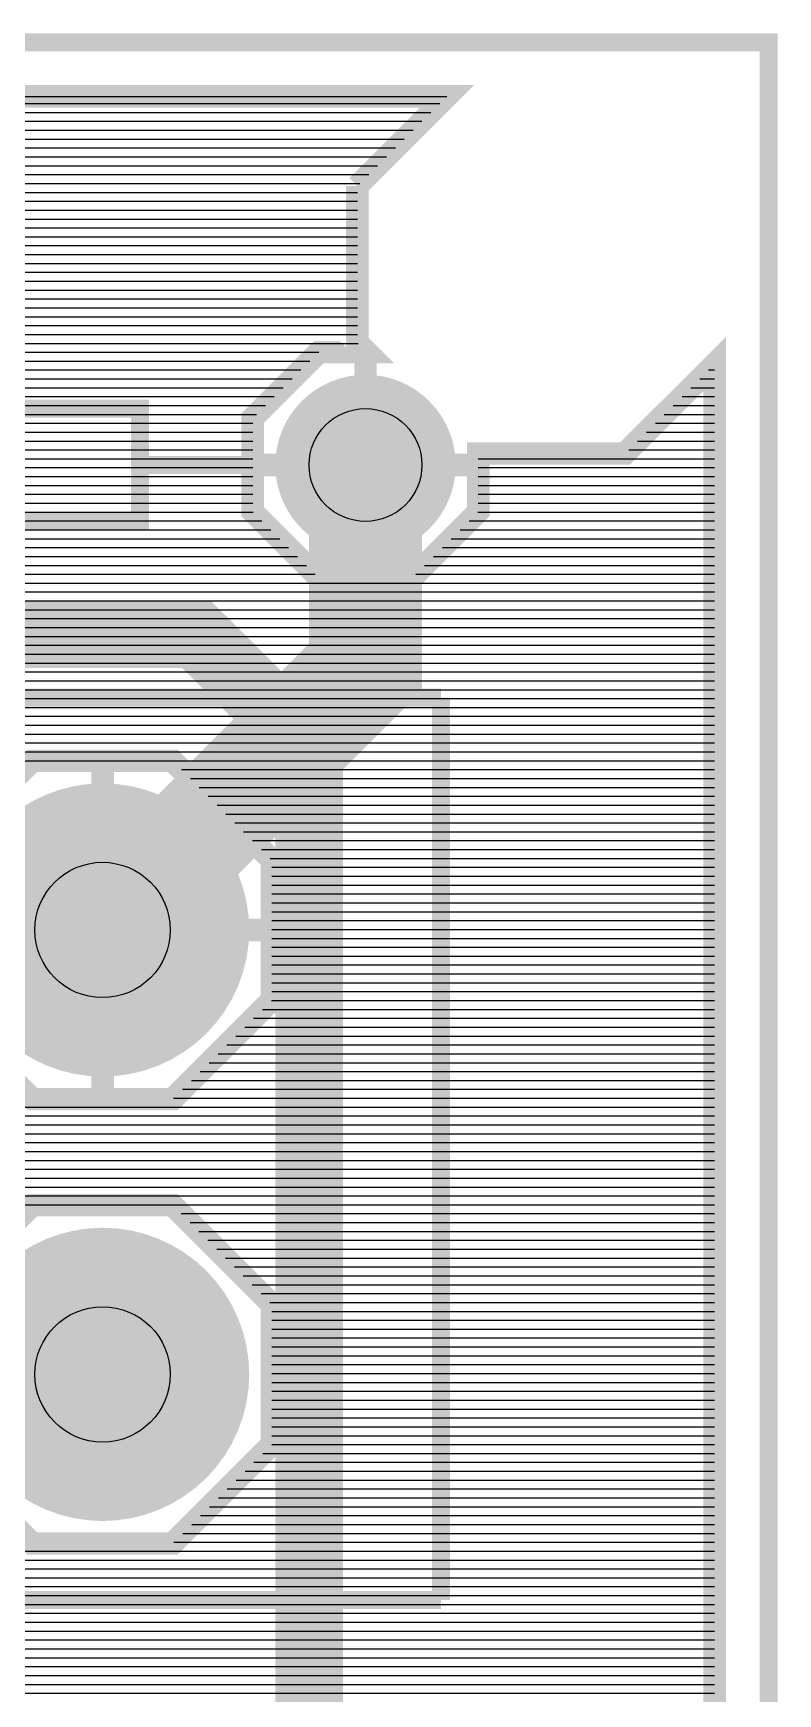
# Model space of a CAD drawing. Header units: inches. Extents: x -5.9 to 5.9, y -1.2 to 1.2.
# Drawn here: x 5.562 to 5.892, y 0.024 to 0.76 of the extents above; entities that cross this region are included whole.
import ezdxf

# ---------------------------------------------------------------- set-up
doc = ezdxf.new("R2010")
doc.units = ezdxf.units.IN
doc.layers.get('0').update_dxf_attribs({"linetype": 'CONTINUOUS'})

# ---------------------------------------------------------------- blocks, each defined once
blk = doc.blocks.new('EPAD')
at = {"const_width": 0.5}
blk.add_lwpolyline([(-0.25, 0, 1), (0.25, 0, 1)], format="xyb", close=True, dxfattribs=at)

msp = doc.modelspace()

# ---------------------------------------------------------------- linework, layer by layer
for points, const_width in [([(-5.627949, -1.212602), (5.887799, -1.212602), (5.887799, 0.755902), (-5.627949, 0.755902), (-5.627949, -1.212602)], 0.008), ([(-5.627949, -1.212602), (5.887799, -1.212602), (5.887799, 0.755902), (-5.627949, 0.755902), (-5.627949, -1.212602)], 0.008), ([(-5.627949, -1.212602), (5.887799, -1.212602), (5.887799, 0.755902), (-5.627949, 0.755902), (-5.627949, -1.212602)], 0.008), ([(-5.4853, 0.731902), (5.745151, 0.731902), (5.705477, 0.692228)], 0.01), ([(-5.4853, 0.731902), (5.745151, 0.731902), (5.705477, 0.692228)], 0.01), ([(0.934059, 0.5935), (1.034059, 0.6935), (5.109059, 0.6935), (5.159059, 0.6435), (5.159059, 0.5435), (5.209059, 0.4935), (5.634059, 0.4935), (5.684059, 0.4435), (5.684059, -0.4815), (5.634059, -0.5315), (5.409059, -0.5315), (5.359059, -0.5815), (5.359059, -0.7315)], 0.03), ([(5.705477, 0.692228), (5.705477, 0.622725), (5.709702, 0.6185), (5.688348, 0.6185), (5.659059, 0.589211), (5.659059, 0.547789), (5.688348, 0.5185), (5.72977, 0.5185), (5.759059, 0.547789), (5.759059, 0.573579), (5.824125, 0.573579), (5.863799, 0.613253), (5.863799, -1.069954), (5.824125, -1.03028), (5.754623, -1.03028), (5.705477, -1.079426), (5.705477, -1.148928), (5.745151, -1.188602), (-5.4853, -1.188602)], 0.01), ([(5.705477, 0.692228), (5.705477, 0.622725), (5.709702, 0.6185), (5.688348, 0.6185), (5.659059, 0.589211), (5.659059, 0.547789), (5.688348, 0.5185), (5.72977, 0.5185), (5.759059, 0.547789), (5.759059, 0.573579), (5.824125, 0.573579), (5.863799, 0.613253), (5.863799, -1.069954), (5.824125, -1.03028), (5.754623, -1.03028), (5.705477, -1.079426), (5.705477, -1.148928), (5.745151, -1.188602), (-5.4853, -1.188602)], 0.01), ([(5.709059, 0.6185), (5.709059, 0.5685)], 0.01), ([(5.709059, 0.6185), (5.709059, 0.5685)], 0.01), ([(5.409059, 0.5435), (5.609059, 0.5435), (5.609059, 0.5935), (5.409059, 0.5935), (5.409059, 0.5435)], 0.008), ([(5.409059, 0.5435), (5.609059, 0.5435), (5.609059, 0.5935), (5.409059, 0.5935), (5.409059, 0.5435)], 0.008), ([(5.409059, 0.5435), (5.609059, 0.5435), (5.609059, 0.5935), (5.409059, 0.5935), (5.409059, 0.5435)], 0.008), ([(5.592524, 0.36235), (5.709059, 0.478886), (5.709059, 0.5685)], 0.05), ([(5.609059, 0.5685), (5.659059, 0.5685)], 0.008), ([(5.609059, 0.5685), (5.659059, 0.5685)], 0.008), ([(5.609059, 0.5685), (5.659059, 0.5685)], 0.008), ([(5.659059, 0.5685), (5.709059, 0.5685)], 0.01), ([(5.659059, 0.5685), (5.709059, 0.5685)], 0.01), ([(5.759059, 0.5685), (5.709059, 0.5685)], 0.01), ([(5.709059, 0.5185), (5.709059, 0.5685)], 0.01), ([(5.759059, 0.5685), (5.709059, 0.5685)], 0.01), ([(5.709059, 0.5185), (5.709059, 0.5685)], 0.01), ([(5.442524, 0.46535), (5.742524, 0.46535)], 0.008), ([(5.442524, 0.46535), (5.742524, 0.46535)], 0.008), ([(5.442524, 0.46535), (5.742524, 0.46535)], 0.008), ([(5.742524, 0.06535), (5.742524, 0.46535)], 0.008), ([(5.742524, 0.06535), (5.742524, 0.46535)], 0.008), ([(5.742524, 0.06535), (5.742524, 0.46535)], 0.008), ([(5.623589, 0.287351), (5.561458, 0.287351), (5.517524, 0.331285), (5.517524, 0.393416), (5.561458, 0.43735), (5.623589, 0.43735), (5.667523, 0.393416), (5.667523, 0.331285), (5.623589, 0.287351)], 0.01), ([(5.623589, 0.287351), (5.561458, 0.287351), (5.517524, 0.331285), (5.517524, 0.393416), (5.561458, 0.43735), (5.623589, 0.43735), (5.667523, 0.393416), (5.667523, 0.331285), (5.623589, 0.287351)], 0.01), ([(5.592524, 0.43735), (5.592524, 0.36235)], 0.01), ([(5.592524, 0.43735), (5.592524, 0.36235)], 0.01), ([(5.592524, 0.36235), (5.384059, 0.36235), (5.290209, 0.2685), (5.209059, 0.2685)], 0.05), ([(5.517524, 0.36235), (5.592524, 0.36235)], 0.01), ([(5.517524, 0.36235), (5.592524, 0.36235)], 0.01), ([(5.592524, 0.287351), (5.592524, 0.36235)], 0.01), ([(5.667523, 0.36235), (5.592524, 0.36235)], 0.01), ([(5.592524, 0.287351), (5.592524, 0.36235)], 0.01), ([(5.667523, 0.36235), (5.592524, 0.36235)], 0.01), ([(5.623589, 0.090351), (5.561458, 0.090351), (5.517524, 0.134285), (5.517524, 0.196416), (5.561458, 0.24035), (5.623589, 0.24035), (5.667523, 0.196416), (5.667523, 0.134285), (5.623589, 0.090351)], 0.01), ([(5.623589, 0.090351), (5.561458, 0.090351), (5.517524, 0.134285), (5.517524, 0.196416), (5.561458, 0.24035), (5.623589, 0.24035), (5.667523, 0.196416), (5.667523, 0.134285), (5.623589, 0.090351)], 0.01), ([(5.284059, 0.16535), (5.592524, 0.16535)], 0.03), ([(5.742524, 0.06535), (5.442524, 0.06535)], 0.008), ([(5.742524, 0.06535), (5.442524, 0.06535)], 0.008), ([(5.742524, 0.06535), (5.442524, 0.06535)], 0.008)]:
    msp.add_lwpolyline(points, dxfattribs=dict(const_width=const_width))
for points in [[(-5.4853, 0.731902), (5.745151, 0.731902)], [(-5.4853, 0.731902), (5.745151, 0.731902)], [(-5.482119, 0.72872), (5.74197, 0.72872)], [(-5.482119, 0.72872), (5.74197, 0.72872)], [(-5.478182, 0.724783), (5.738033, 0.724783)], [(-5.478182, 0.724783), (5.738033, 0.724783)], [(3.499138, 0.720846), (5.734096, 0.720846)], [(3.503075, 0.716909), (5.730159, 0.716909)], [(5.199138, 0.720846), (5.734096, 0.720846)], [(5.203075, 0.716909), (5.730159, 0.716909)], [(3.507012, 0.712972), (5.726222, 0.712972)], [(3.510949, 0.709035), (5.722285, 0.709035)], [(5.207012, 0.712972), (5.726222, 0.712972)], [(5.210949, 0.709035), (5.722285, 0.709035)], [(3.514886, 0.705098), (5.718348, 0.705098)], [(3.518823, 0.701161), (5.714411, 0.701161)], [(5.214886, 0.705098), (5.718348, 0.705098)], [(5.218823, 0.701161), (5.714411, 0.701161)], [(3.52276, 0.697224), (5.710474, 0.697224)], [(3.526697, 0.693287), (5.706537, 0.693287)], [(5.22276, 0.697224), (5.710474, 0.697224)], [(5.226697, 0.693287), (5.706537, 0.693287)], [(3.530634, 0.68935), (5.705477, 0.68935)], [(3.534571, 0.685413), (5.705477, 0.685413)], [(5.230634, 0.68935), (5.705477, 0.68935)], [(5.234571, 0.685413), (5.705477, 0.685413)], [(3.538508, 0.681476), (5.705477, 0.681476)], [(3.542445, 0.677539), (5.705477, 0.677539)], [(5.238508, 0.681476), (5.705477, 0.681476)], [(5.242445, 0.677539), (5.705477, 0.677539)], [(3.546382, 0.673602), (5.705477, 0.673602)], [(5.246382, 0.673602), (5.705477, 0.673602)], [(3.550319, 0.669665), (5.705477, 0.669665)], [(3.554256, 0.665728), (5.705477, 0.665728)], [(5.250319, 0.669665), (5.705477, 0.669665)], [(5.254256, 0.665728), (5.705477, 0.665728)], [(3.558193, 0.661791), (5.705477, 0.661791)], [(3.56213, 0.657854), (5.705477, 0.657854)], [(5.258193, 0.661791), (5.705477, 0.661791)], [(5.26213, 0.657854), (5.705477, 0.657854)], [(3.566067, 0.653917), (5.705477, 0.653917)], [(3.570004, 0.64998), (5.705477, 0.64998)], [(5.266067, 0.653917), (5.705477, 0.653917)], [(5.270004, 0.64998), (5.705477, 0.64998)], [(3.573941, 0.646043), (5.705477, 0.646043)], [(3.577878, 0.642106), (5.705477, 0.642106)], [(5.273941, 0.646043), (5.705477, 0.646043)], [(5.277878, 0.642106), (5.705477, 0.642106)], [(3.581815, 0.638169), (5.705477, 0.638169)], [(3.585752, 0.634232), (5.705477, 0.634232)], [(5.281815, 0.638169), (5.705477, 0.638169)], [(5.285752, 0.634232), (5.705477, 0.634232)], [(3.589689, 0.630295), (5.705477, 0.630295)], [(3.593626, 0.626358), (5.705477, 0.626358)], [(5.289689, 0.630295), (5.705477, 0.630295)], [(5.293626, 0.626358), (5.705477, 0.626358)], [(3.597563, 0.622421), (5.705781, 0.622421)], [(5.297563, 0.622421), (5.705781, 0.622421)], [(5.329785, 0.618484), (5.688333, 0.618484)], [(5.329785, 0.618484), (5.688333, 0.618484)], [(5.333722, 0.614547), (5.684396, 0.614547)], [(5.333722, 0.614547), (5.684396, 0.614547)], [(5.337659, 0.61061), (5.680459, 0.61061)], [(5.337659, 0.61061), (5.680459, 0.61061)], [(5.341596, 0.606673), (5.676522, 0.606673)], [(5.341596, 0.606673), (5.676522, 0.606673)], [(5.857219, 0.606673), (5.863799, 0.606673)], [(5.857219, 0.606673), (5.863799, 0.606673)], [(5.861156, 0.61061), (5.863799, 0.61061)], [(5.861156, 0.61061), (5.863799, 0.61061)], [(5.345533, 0.602736), (5.672585, 0.602736)], [(5.345533, 0.602736), (5.672585, 0.602736)], [(5.34947, 0.598799), (5.668648, 0.598799)], [(5.34947, 0.598799), (5.668648, 0.598799)], [(5.849345, 0.598799), (5.863799, 0.598799)], [(5.849345, 0.598799), (5.863799, 0.598799)], [(5.853282, 0.602736), (5.863799, 0.602736)], [(5.853282, 0.602736), (5.863799, 0.602736)], [(5.353407, 0.594862), (5.664711, 0.594862)], [(5.353407, 0.594862), (5.664711, 0.594862)], [(5.357344, 0.590925), (5.660774, 0.590925)], [(5.357344, 0.590925), (5.660774, 0.590925)], [(5.841471, 0.590925), (5.863799, 0.590925)], [(5.841471, 0.590925), (5.863799, 0.590925)], [(5.845408, 0.594862), (5.863799, 0.594862)], [(5.845408, 0.594862), (5.863799, 0.594862)], [(5.359059, 0.586988), (5.659059, 0.586988)], [(5.359059, 0.586988), (5.659059, 0.586988)], [(5.359059, 0.583051), (5.659059, 0.583051)], [(5.359059, 0.583051), (5.659059, 0.583051)], [(5.833597, 0.583051), (5.863799, 0.583051)], [(5.833597, 0.583051), (5.863799, 0.583051)], [(5.837534, 0.586988), (5.863799, 0.586988)], [(5.837534, 0.586988), (5.863799, 0.586988)], [(5.359059, 0.579114), (5.659059, 0.579114)], [(5.359059, 0.579114), (5.659059, 0.579114)], [(5.359059, 0.575177), (5.659059, 0.575177)], [(5.359059, 0.575177), (5.659059, 0.575177)], [(5.825723, 0.575177), (5.863799, 0.575177)], [(5.825723, 0.575177), (5.863799, 0.575177)], [(5.82966, 0.579114), (5.863799, 0.579114)], [(5.82966, 0.579114), (5.863799, 0.579114)], [(5.359059, 0.57124), (5.659059, 0.57124)], [(5.359059, 0.57124), (5.659059, 0.57124)], [(5.359059, 0.567303), (5.659059, 0.567303)], [(5.359059, 0.567303), (5.659059, 0.567303)], [(5.759059, 0.57124), (5.863799, 0.57124)], [(5.759059, 0.57124), (5.863799, 0.57124)], [(5.759059, 0.567303), (5.863799, 0.567303)], [(5.759059, 0.567303), (5.863799, 0.567303)], [(5.359059, 0.563366), (5.659059, 0.563366)], [(5.359059, 0.563366), (5.659059, 0.563366)], [(5.759059, 0.563366), (5.863799, 0.563366)], [(5.759059, 0.563366), (5.863799, 0.563366)], [(5.359059, 0.559429), (5.659059, 0.559429)], [(5.359059, 0.555492), (5.659059, 0.555492)], [(5.360555, 0.559429), (5.659059, 0.559429)], [(5.364492, 0.555492), (5.659059, 0.555492)], [(5.759059, 0.559429), (5.863799, 0.559429)], [(5.759059, 0.559429), (5.863799, 0.559429)], [(5.759059, 0.555492), (5.863799, 0.555492)], [(5.759059, 0.555492), (5.863799, 0.555492)], [(5.358887, 0.547618), (5.659231, 0.547618)], [(5.359059, 0.551555), (5.659059, 0.551555)], [(5.368429, 0.551555), (5.659059, 0.551555)], [(5.372366, 0.547618), (5.659231, 0.547618)], [(5.758887, 0.547618), (5.863799, 0.547618)], [(5.758887, 0.547618), (5.863799, 0.547618)], [(5.759059, 0.551555), (5.863799, 0.551555)], [(5.759059, 0.551555), (5.863799, 0.551555)], [(5.351013, 0.539744), (5.667105, 0.539744)], [(5.35495, 0.543681), (5.663168, 0.543681)], [(5.376303, 0.543681), (5.663168, 0.543681)], [(5.38024, 0.539744), (5.667105, 0.539744)], [(5.751013, 0.539744), (5.863799, 0.539744)], [(5.751013, 0.539744), (5.863799, 0.539744)], [(5.75495, 0.543681), (5.863799, 0.543681)], [(5.75495, 0.543681), (5.863799, 0.543681)], [(5.343139, 0.53187), (5.674979, 0.53187)], [(5.347076, 0.535807), (5.671042, 0.535807)], [(5.384177, 0.535807), (5.671042, 0.535807)], [(5.388114, 0.53187), (5.674979, 0.53187)], [(5.743139, 0.53187), (5.863799, 0.53187)], [(5.743139, 0.53187), (5.863799, 0.53187)], [(5.747076, 0.535807), (5.863799, 0.535807)], [(5.747076, 0.535807), (5.863799, 0.535807)], [(5.335265, 0.523996), (5.682853, 0.523996)], [(5.339202, 0.527933), (5.678916, 0.527933)], [(5.392051, 0.527933), (5.678916, 0.527933)], [(5.395988, 0.523996), (5.682853, 0.523996)], [(5.735265, 0.523996), (5.863799, 0.523996)], [(5.735265, 0.523996), (5.863799, 0.523996)], [(5.739202, 0.527933), (5.863799, 0.527933)], [(5.739202, 0.527933), (5.863799, 0.527933)], [(5.099106, 0.516122), (5.863799, 0.516122)], [(5.331328, 0.520059), (5.68679, 0.520059)], [(5.399925, 0.520059), (5.68679, 0.520059)], [(5.403862, 0.516122), (5.863799, 0.516122)], [(5.731328, 0.520059), (5.863799, 0.520059)], [(5.731328, 0.520059), (5.863799, 0.520059)], [(5.091232, 0.508248), (5.863799, 0.508248)], [(5.095169, 0.512185), (5.863799, 0.512185)], [(5.407799, 0.512185), (5.863799, 0.512185)], [(5.411736, 0.508248), (5.863799, 0.508248)], [(5.087295, 0.504311), (5.863799, 0.504311)], [(5.415673, 0.504311), (5.863799, 0.504311)], [(5.079421, 0.496437), (5.863799, 0.496437)], [(5.083358, 0.500374), (5.863799, 0.500374)], [(5.41961, 0.500374), (5.863799, 0.500374)], [(5.423547, 0.496437), (5.863799, 0.496437)], [(5.071547, 0.488563), (5.863799, 0.488563)], [(5.075484, 0.4925), (5.863799, 0.4925)], [(5.427484, 0.4925), (5.863799, 0.4925)], [(5.431421, 0.488563), (5.863799, 0.488563)], [(5.063673, 0.480689), (5.863799, 0.480689)], [(5.06761, 0.484626), (5.863799, 0.484626)], [(5.435358, 0.484626), (5.863799, 0.484626)], [(5.439295, 0.480689), (5.863799, 0.480689)], [(5.055799, 0.472815), (5.863799, 0.472815)], [(5.059736, 0.476752), (5.863799, 0.476752)], [(5.443232, 0.476752), (5.863799, 0.476752)], [(5.447169, 0.472815), (5.863799, 0.472815)], [(5.047925, 0.464941), (5.863799, 0.464941)], [(5.051862, 0.468878), (5.863799, 0.468878)], [(5.451106, 0.468878), (5.863799, 0.468878)], [(5.455043, 0.464941), (5.863799, 0.464941)], [(5.040051, 0.457067), (5.863799, 0.457067)], [(5.043988, 0.461004), (5.863799, 0.461004)], [(5.45898, 0.461004), (5.863799, 0.461004)], [(5.462917, 0.457067), (5.863799, 0.457067)], [(5.032177, 0.449193), (5.863799, 0.449193)], [(5.036114, 0.45313), (5.863799, 0.45313)], [(5.466854, 0.45313), (5.863799, 0.45313)], [(5.470791, 0.449193), (5.863799, 0.449193)], [(5.02824, 0.445256), (5.863799, 0.445256)], [(5.474728, 0.445256), (5.863799, 0.445256)], [(5.020366, 0.437382), (5.863799, 0.437382)], [(5.024303, 0.441319), (5.863799, 0.441319)], [(5.478665, 0.441319), (5.863799, 0.441319)], [(5.482602, 0.437382), (5.863799, 0.437382)], [(5.627494, 0.433445), (5.863799, 0.433445)], [(5.627494, 0.433445), (5.863799, 0.433445)], [(5.631431, 0.429508), (5.863799, 0.429508)], [(5.631431, 0.429508), (5.863799, 0.429508)], [(5.635369, 0.425571), (5.863799, 0.425571)], [(5.635369, 0.425571), (5.863799, 0.425571)], [(5.639306, 0.421634), (5.863799, 0.421634)], [(5.639306, 0.421634), (5.863799, 0.421634)], [(5.643243, 0.417697), (5.863799, 0.417697)], [(5.643243, 0.417697), (5.863799, 0.417697)], [(5.64718, 0.41376), (5.863799, 0.41376)], [(5.64718, 0.41376), (5.863799, 0.41376)], [(5.651117, 0.409823), (5.863799, 0.409823)], [(5.651117, 0.409823), (5.863799, 0.409823)], [(5.655054, 0.405886), (5.863799, 0.405886)], [(5.655054, 0.405886), (5.863799, 0.405886)], [(5.658991, 0.401949), (5.863799, 0.401949)], [(5.658991, 0.401949), (5.863799, 0.401949)], [(5.662928, 0.398012), (5.863799, 0.398012)], [(5.662928, 0.398012), (5.863799, 0.398012)], [(5.666865, 0.394075), (5.863799, 0.394075)], [(5.666865, 0.394075), (5.863799, 0.394075)], [(5.667523, 0.390138), (5.863799, 0.390138)], [(5.667523, 0.390138), (5.863799, 0.390138)], [(5.667523, 0.386201), (5.863799, 0.386201)], [(5.667523, 0.386201), (5.863799, 0.386201)], [(5.667523, 0.382264), (5.863799, 0.382264)], [(5.667523, 0.382264), (5.863799, 0.382264)], [(5.667523, 0.378327), (5.863799, 0.378327)], [(5.667523, 0.378327), (5.863799, 0.378327)], [(5.667523, 0.37439), (5.863799, 0.37439)], [(5.667523, 0.37439), (5.863799, 0.37439)], [(5.667523, 0.370453), (5.863799, 0.370453)], [(5.667523, 0.370453), (5.863799, 0.370453)], [(5.667523, 0.366516), (5.863799, 0.366516)], [(5.667523, 0.366516), (5.863799, 0.366516)], [(5.667523, 0.362579), (5.863799, 0.362579)], [(5.667523, 0.362579), (5.863799, 0.362579)], [(5.667523, 0.358642), (5.863799, 0.358642)], [(5.667523, 0.358642), (5.863799, 0.358642)], [(5.667523, 0.354705), (5.863799, 0.354705)], [(5.667523, 0.354705), (5.863799, 0.354705)], [(5.667523, 0.350768), (5.863799, 0.350768)], [(5.667523, 0.350768), (5.863799, 0.350768)], [(5.667523, 0.346831), (5.863799, 0.346831)], [(5.667523, 0.346831), (5.863799, 0.346831)], [(5.667523, 0.342894), (5.863799, 0.342894)], [(5.667523, 0.342894), (5.863799, 0.342894)], [(5.667523, 0.338957), (5.863799, 0.338957)], [(5.667523, 0.338957), (5.863799, 0.338957)], [(5.667523, 0.33502), (5.863799, 0.33502)], [(5.667523, 0.33502), (5.863799, 0.33502)], [(5.663384, 0.327146), (5.863799, 0.327146)], [(5.663384, 0.327146), (5.863799, 0.327146)], [(5.667321, 0.331083), (5.863799, 0.331083)], [(5.667321, 0.331083), (5.863799, 0.331083)], [(5.65551, 0.319272), (5.863799, 0.319272)], [(5.65551, 0.319272), (5.863799, 0.319272)], [(5.659447, 0.323209), (5.863799, 0.323209)], [(5.659447, 0.323209), (5.863799, 0.323209)], [(5.647636, 0.311398), (5.863799, 0.311398)], [(5.647636, 0.311398), (5.863799, 0.311398)], [(5.651573, 0.315335), (5.863799, 0.315335)], [(5.651573, 0.315335), (5.863799, 0.315335)], [(5.639762, 0.303524), (5.863799, 0.303524)], [(5.639762, 0.303524), (5.863799, 0.303524)], [(5.643699, 0.307461), (5.863799, 0.307461)], [(5.643699, 0.307461), (5.863799, 0.307461)], [(5.631888, 0.29565), (5.863799, 0.29565)], [(5.631888, 0.29565), (5.863799, 0.29565)], [(5.635825, 0.299587), (5.863799, 0.299587)], [(5.635825, 0.299587), (5.863799, 0.299587)], [(5.624014, 0.287776), (5.863799, 0.287776)], [(5.624014, 0.287776), (5.863799, 0.287776)], [(5.627951, 0.291713), (5.863799, 0.291713)], [(5.627951, 0.291713), (5.863799, 0.291713)], [(5.249059, 0.283839), (5.863799, 0.283839)], [(5.249059, 0.279902), (5.863799, 0.279902)], [(5.514059, 0.283839), (5.863799, 0.283839)], [(5.514059, 0.279902), (5.863799, 0.279902)], [(5.249059, 0.275965), (5.863799, 0.275965)], [(5.514059, 0.275965), (5.863799, 0.275965)], [(5.249059, 0.272028), (5.863799, 0.272028)], [(5.249059, 0.268091), (5.863799, 0.268091)], [(5.514059, 0.272028), (5.863799, 0.272028)], [(5.514059, 0.268091), (5.863799, 0.268091)], [(5.249059, 0.264154), (5.863799, 0.264154)], [(5.249059, 0.260217), (5.863799, 0.260217)], [(5.514059, 0.264154), (5.863799, 0.264154)], [(5.514059, 0.260217), (5.863799, 0.260217)], [(5.249059, 0.25628), (5.863799, 0.25628)], [(5.249059, 0.252343), (5.863799, 0.252343)], [(5.514059, 0.25628), (5.863799, 0.25628)], [(5.514059, 0.252343), (5.863799, 0.252343)], [(5.241596, 0.244469), (5.863799, 0.244469)], [(5.245533, 0.248406), (5.863799, 0.248406)], [(5.514059, 0.248406), (5.863799, 0.248406)], [(5.514059, 0.244469), (5.863799, 0.244469)], [(5.237659, 0.240531), (5.863799, 0.240531)], [(5.514059, 0.240531), (5.863799, 0.240531)], [(5.627345, 0.236594), (5.863799, 0.236594)], [(5.627345, 0.236594), (5.863799, 0.236594)], [(5.631282, 0.232657), (5.863799, 0.232657)], [(5.631282, 0.232657), (5.863799, 0.232657)], [(5.635219, 0.22872), (5.863799, 0.22872)], [(5.635219, 0.22872), (5.863799, 0.22872)], [(5.639156, 0.224783), (5.863799, 0.224783)], [(5.639156, 0.224783), (5.863799, 0.224783)], [(5.643093, 0.220846), (5.863799, 0.220846)], [(5.643093, 0.220846), (5.863799, 0.220846)], [(5.64703, 0.216909), (5.863799, 0.216909)], [(5.64703, 0.216909), (5.863799, 0.216909)], [(5.650967, 0.212972), (5.863799, 0.212972)], [(5.650967, 0.212972), (5.863799, 0.212972)], [(5.654904, 0.209035), (5.863799, 0.209035)], [(5.654904, 0.209035), (5.863799, 0.209035)], [(5.658841, 0.205098), (5.863799, 0.205098)], [(5.658841, 0.205098), (5.863799, 0.205098)], [(5.662778, 0.201161), (5.863799, 0.201161)], [(5.662778, 0.201161), (5.863799, 0.201161)], [(5.666715, 0.197224), (5.863799, 0.197224)], [(5.666715, 0.197224), (5.863799, 0.197224)], [(5.667523, 0.193287), (5.863799, 0.193287)], [(5.667523, 0.193287), (5.863799, 0.193287)], [(5.667523, 0.18935), (5.863799, 0.18935)], [(5.667523, 0.18935), (5.863799, 0.18935)], [(5.667523, 0.185413), (5.863799, 0.185413)], [(5.667523, 0.185413), (5.863799, 0.185413)], [(5.667523, 0.181476), (5.863799, 0.181476)], [(5.667523, 0.181476), (5.863799, 0.181476)], [(5.667523, 0.177539), (5.863799, 0.177539)], [(5.667523, 0.177539), (5.863799, 0.177539)], [(5.667523, 0.173602), (5.863799, 0.173602)], [(5.667523, 0.173602), (5.863799, 0.173602)], [(5.667523, 0.169665), (5.863799, 0.169665)], [(5.667523, 0.169665), (5.863799, 0.169665)], [(5.667523, 0.165728), (5.863799, 0.165728)], [(5.667523, 0.165728), (5.863799, 0.165728)], [(5.667523, 0.161791), (5.863799, 0.161791)], [(5.667523, 0.161791), (5.863799, 0.161791)], [(5.667523, 0.157854), (5.863799, 0.157854)], [(5.667523, 0.157854), (5.863799, 0.157854)], [(5.667523, 0.153917), (5.863799, 0.153917)], [(5.667523, 0.153917), (5.863799, 0.153917)], [(5.667523, 0.14998), (5.863799, 0.14998)], [(5.667523, 0.14998), (5.863799, 0.14998)], [(5.667523, 0.146043), (5.863799, 0.146043)], [(5.667523, 0.146043), (5.863799, 0.146043)], [(5.667523, 0.142106), (5.863799, 0.142106)], [(5.667523, 0.142106), (5.863799, 0.142106)], [(5.667471, 0.134232), (5.863799, 0.134232)], [(5.667471, 0.134232), (5.863799, 0.134232)], [(5.667523, 0.138169), (5.863799, 0.138169)], [(5.667523, 0.138169), (5.863799, 0.138169)], [(5.659597, 0.126358), (5.863799, 0.126358)], [(5.659597, 0.126358), (5.863799, 0.126358)], [(5.663534, 0.130295), (5.863799, 0.130295)], [(5.663534, 0.130295), (5.863799, 0.130295)], [(5.651723, 0.118484), (5.863799, 0.118484)], [(5.651723, 0.118484), (5.863799, 0.118484)], [(5.65566, 0.122421), (5.863799, 0.122421)], [(5.65566, 0.122421), (5.863799, 0.122421)], [(5.643849, 0.11061), (5.863799, 0.11061)], [(5.643849, 0.11061), (5.863799, 0.11061)], [(5.647786, 0.114547), (5.863799, 0.114547)], [(5.647786, 0.114547), (5.863799, 0.114547)], [(5.639912, 0.106673), (5.863799, 0.106673)], [(5.639912, 0.106673), (5.863799, 0.106673)], [(5.632038, 0.098799), (5.863799, 0.098799)], [(5.632038, 0.098799), (5.863799, 0.098799)], [(5.635975, 0.102736), (5.863799, 0.102736)], [(5.635975, 0.102736), (5.863799, 0.102736)], [(5.624164, 0.090925), (5.863799, 0.090925)], [(5.624164, 0.090925), (5.863799, 0.090925)], [(5.628101, 0.094862), (5.863799, 0.094862)], [(5.628101, 0.094862), (5.863799, 0.094862)], [(5.066035, 0.083051), (5.863799, 0.083051)], [(5.069972, 0.086988), (5.863799, 0.086988)], [(5.514059, 0.086988), (5.863799, 0.086988)], [(5.514059, 0.083051), (5.863799, 0.083051)], [(5.058161, 0.075177), (5.863799, 0.075177)], [(5.062098, 0.079114), (5.863799, 0.079114)], [(5.514059, 0.079114), (5.863799, 0.079114)], [(5.514059, 0.075177), (5.863799, 0.075177)], [(5.050287, 0.067303), (5.863799, 0.067303)], [(5.054224, 0.07124), (5.863799, 0.07124)], [(5.514059, 0.07124), (5.863799, 0.07124)], [(5.514059, 0.067303), (5.863799, 0.067303)], [(5.042413, 0.059429), (5.863799, 0.059429)], [(5.04635, 0.063366), (5.863799, 0.063366)], [(5.514059, 0.063366), (5.863799, 0.063366)], [(5.514059, 0.059429), (5.863799, 0.059429)], [(5.034539, 0.051555), (5.863799, 0.051555)], [(5.038476, 0.055492), (5.863799, 0.055492)], [(5.514059, 0.055492), (5.863799, 0.055492)], [(5.514059, 0.051555), (5.863799, 0.051555)], [(5.030602, 0.047618), (5.863799, 0.047618)], [(5.514059, 0.047618), (5.863799, 0.047618)], [(5.022728, 0.039744), (5.863799, 0.039744)], [(5.026665, 0.043681), (5.863799, 0.043681)], [(5.514059, 0.043681), (5.863799, 0.043681)], [(5.514059, 0.039744), (5.863799, 0.039744)], [(5.014854, 0.03187), (5.863799, 0.03187)], [(5.018791, 0.035807), (5.863799, 0.035807)], [(5.514059, 0.035807), (5.863799, 0.035807)], [(5.514059, 0.03187), (5.863799, 0.03187)], [(5.00698, 0.023996), (5.863799, 0.023996)], [(5.010917, 0.027933), (5.863799, 0.027933)], [(5.514059, 0.027933), (5.863799, 0.027933)], [(5.514059, 0.023996), (5.863799, 0.023996)]]:
    msp.add_lwpolyline(points)
for centre, radius in [((5.709059, 0.5685), 0.025), ((5.592524, 0.36235), 0.03), ((5.592524, 0.16535), 0.03)]:
    msp.add_circle(centre, radius)

# ---------------------------------------------------------------- block references
for p, xscale, yscale in [((5.709059, 0.5685), 0.08, 0.08), ((5.709059, 0.5685), 0.07, 0.07), ((5.592524, 0.36235), 0.13, 0.13), ((5.592524, 0.36235), 0.12, 0.12), ((5.592524, 0.16535), 0.13, 0.13), ((5.592524, 0.16535), 0.12, 0.12)]:
    msp.add_blockref('EPAD', p, dxfattribs=dict(xscale=xscale, yscale=yscale))

doc.saveas('drawing.dxf')
